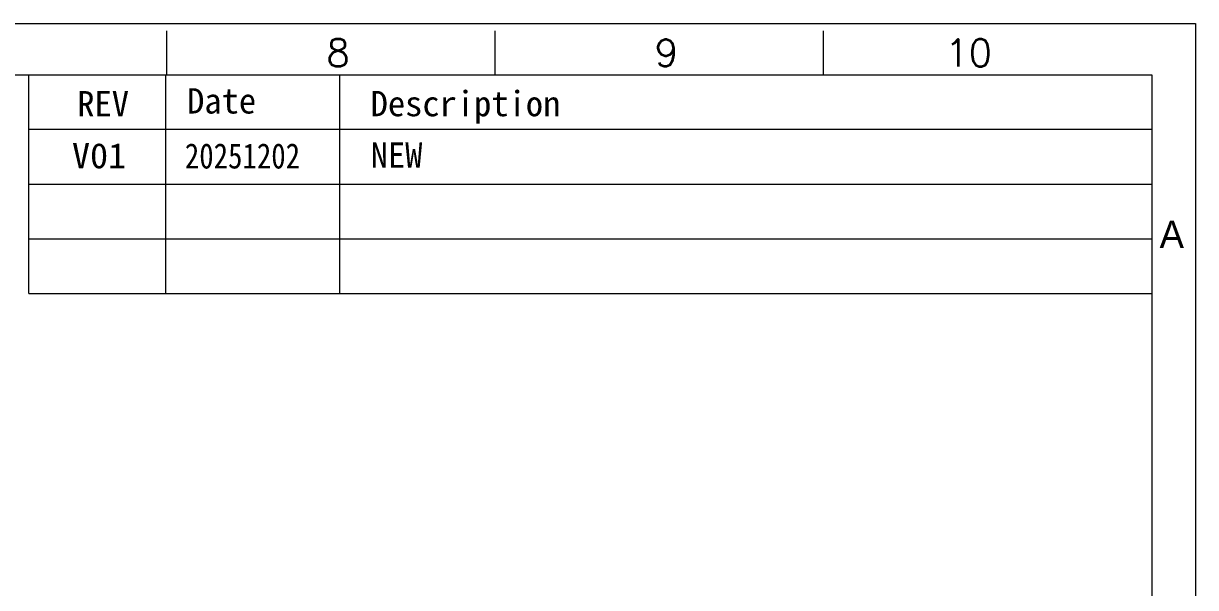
# Model space of a CAD drawing. Header units: millimetres. Extents: x 2674 to 3449, y -296 to 185.
# Drawn here: x 3366 to 3449.2, y -118.5 to -78.5 of the extents above; entities that cross this region are included whole.
import ezdxf
from ezdxf.enums import TextEntityAlignment as Align

# ---------------------------------------------------------------- set-up
doc = ezdxf.new("R2010")
doc.units = ezdxf.units.MM
doc.layers.get('0').update_dxf_attribs({"lineweight": 5})
doc.layers.add('图框', color=7, linetype='Continuous', lineweight=5)
doc.styles.get("Standard").update_dxf_attribs({"font": 'txt', "bigfont": 'gbcbig.shx'})
doc.styles.add('汉字', font='SimSun.ttf')

msp = doc.modelspace()

# ---------------------------------------------------------------- linework, layer by layer
at = {"lineweight": 5}
msp.add_line((3209.8166, -78.4719), (3449.1951, -78.4719), dxfattribs=at)
at = {"layer": '图框', "color": 7, "linetype": 'ByBlock', "lineweight": 5, "ltscale": 0.55}
for p, q in [((3376.1378, -82.1107), (3376.1378, -79.0014)), ((3399.4538, -82.1107), (3399.4538, -79.0014)), ((3422.7698, -82.1107), (3422.7698, -79.0014)), ((3449.1951, -78.4719), (3449.1951, -248.4554)), ((3212.9258, -82.1107), (3446.0858, -82.1107)), ((3366.3574, -97.657), (3366.3574, -82.1107)), ((3376.0739, -97.657), (3376.0739, -82.1303)), ((3388.4322, -97.657), (3388.4322, -82.1107)), ((3446.0858, -82.1107), (3446.0858, -245.3462)), ((3446.0858, -85.9973), (3366.3574, -85.9973)), ((3366.3574, -89.8838), (3446.0858, -89.8838)), ((3366.3574, -93.7704), (3446.0858, -93.7704)), ((3366.3574, -93.7704), (3446.0858, -93.7704)), ((3366.3574, -97.657), (3446.0858, -97.657))]:
    msp.add_line(p, q, dxfattribs=at)

# ---------------------------------------------------------------- texts
at = {"layer": '图框', "linetype": 'Continuous', "lineweight": 5, "style": '汉字'}
for s, width, p, p2 in [('V01', 1.003536, (3369.4131, -88.7553), (3373.2624, -88.7553)), ('20251202', 0.80001, (3377.4276, -88.7702), (3385.6106, -88.7702))]:
    msp.add_text(s, height=1.788, dxfattribs=dict(at, width=width)).set_placement(p, p2, align=Align.FIT)
at = {"layer": '图框', "color": 7, "linetype": 'ByBlock', "lineweight": 5, "ltscale": 0.55}
for s, insert, char_height, width, attachment_point in [('8', (3387.4759, -79.587), 1.9433, 3.307939, 1), ('9', (3410.7919, -79.587), 1.9433, 3.307939, 1), ('10', (3434.7477, -79.587), 1.94329, 3.307939, 3), ('{\\fSimSun|b0|i0|c134|p2;Date}', (3377.5904, -83.0679), 1.799339, 3.307939, 1), ('{\\fSimSun|b0|i0|c134|p2;Description}', (3390.6227, -83.2606), 1.799339, 14.954053, 1), ('{\\fSimSun|b0|i0|c134|p2;REV}', (3369.7891, -83.271), 1.799339, 3.307939, 1), ('{\\f\uffd0ￂﾼﾚￃ\ufff7\ufff3w|b0|i0|c136|p54;A}', (3448.3751, -94.4172), 1.943286, 3.307939, 9)]:
    msp.add_mtext(s, dxfattribs=dict(at, insert=insert, char_height=char_height, width=width, attachment_point=attachment_point))
at = {"layer": '图框', "linetype": 'ByBlock', "lineweight": 5, "ltscale": 0.55, "insert": (3390.6256, -86.9207), "char_height": 1.799339, "width": 3.307939, "attachment_point": 1, "style": '汉字'}
msp.add_mtext('{\\fSimSun|b0|i0|c134|p2;NEW}', dxfattribs=at)

doc.saveas('drawing.dxf')
